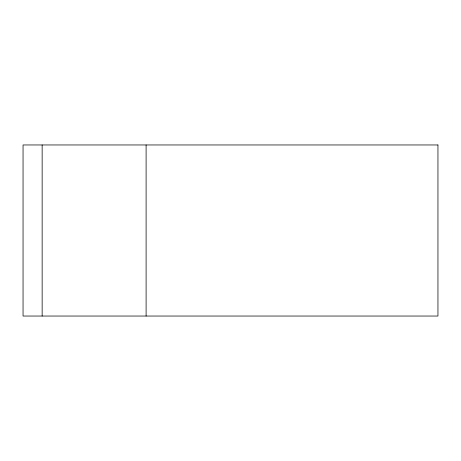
<?xml version="1.0" encoding="UTF-8"?>
<svg xmlns="http://www.w3.org/2000/svg" width="461" height="461" viewBox="0 0 461 461"><rect width="100%" height="100%" fill="white"/><g stroke="black" fill="none" stroke-linecap="round" stroke-linejoin="round"><path stroke-width="0.69" d="M146.102 144.961L146.102 316.039M42.147 144.961L42.147 316.039M437.95 144.961L23.05 144.961L23.05 316.039L437.95 316.039L437.95 144.961"/></g></svg>
